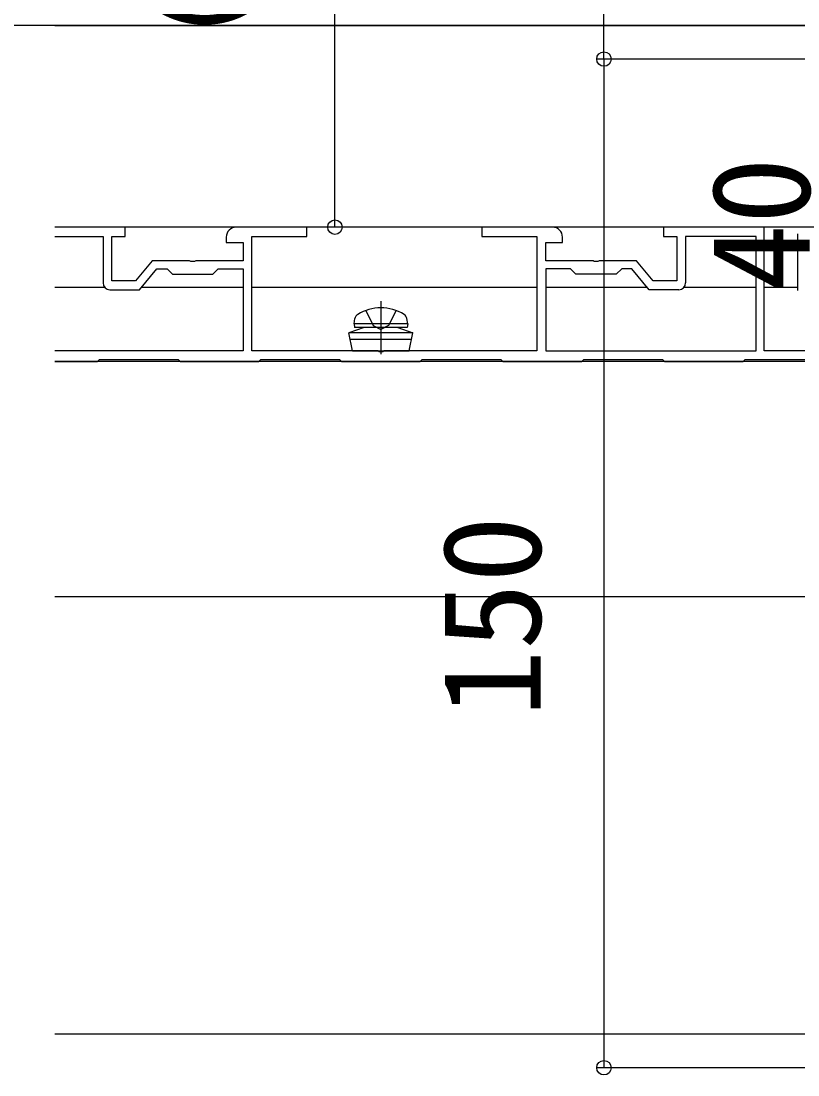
# Model space of a CAD drawing. Units: millimetres, scale not verified. Extents: x -875 to 875, y -1305 to 1298.
# Drawn here: x -67.5 to 48, y -873.1 to -716.4 of the extents above; entities that cross this region are included whole.
import ezdxf
from ezdxf.enums import TextEntityAlignment as Align

# ---------------------------------------------------------------- set-up
doc = ezdxf.new("R2010")
doc.units = ezdxf.units.MM
doc.header["$LTSCALE"] = 8
for name, color, linetype in [('0-2_YKK_11', 7, 'Continuous'), ('0-3_YKK_12', 2, 'Continuous'), ('0-4_YKK_13', 4, 'Continuous'), ('0-5_YKK_D', 6, 'Continuous')]:
    doc.layers.add(name, color=color, linetype=linetype)
doc.styles.add('ＭＳ ゴシック', font='')
doc.styles.get('ＭＳ ゴシック').set_extended_font_data('MS Gothic')

msp = doc.modelspace()

# ---------------------------------------------------------------- linework, layer by layer
at = {"layer": '0-2_YKK_11'}
for p, q in [((13, -749.3), (13, -748.5)), ((48, -756.4), (48, -748))]:
    msp.add_line(p, q, dxfattribs=at)
for points in [[(-37, -748.5), (-37, -749.3), (-34.5, -749.3), (-34.5, -752), (-41.542, -752), (-41.725, -752.12), (-42.275, -752.12), (-42.458, -752), (-48, -752), (-50.5, -755), (-54, -755), (-54, -748.4), (-52, -748.4), (-52, -747), (-62.5, -747)], [(11.5, -747), (1, -747), (1, -748.4), (9.2, -748.4), (9.2, -765.4), (-13.542, -765.4), (-13.725, -765.52), (-14.275, -765.52), (-14.458, -765.4), (-33.2, -765.4), (-33.2, -748.4), (-25, -748.4), (-25, -747), (-35.5, -747)], [(61.8, -765.4), (43, -765.4), (43, -747), (28, -747), (28, -748.4), (30, -748.4), (30, -755), (26.5, -755), (24, -752), (18.458, -752), (18.275, -752.12), (17.725, -752.12), (17.542, -752), (10.5, -752), (10.5, -749.3), (13, -749.3)], [(-62.5, -748.4), (-55.3, -748.4), (-55.3, -755.3)], [(10.5, -765.4), (41.8, -765.4), (41.8, -748.4), (31.3, -748.4), (31.3, -755.3)], [(-54.3, -756.3), (-49.891, -756.3), (-47.308, -753.2), (-45.8, -753.2), (-45, -754), (-39, -754), (-38.2, -753.2), (-34.5, -753.2), (-34.5, -765.4), (-62.5, -765.4)], [(30.3, -756.3), (25.891, -756.3), (23.308, -753.2), (21.8, -753.2), (21, -754), (15, -754), (14.2, -753.2), (10.5, -753.2), (10.5, -765.4)], [(-62.5, -767), (-56.15, -767), (-55.85, -766.7), (-44.15, -766.7), (-43.85, -767), (-32.15, -767), (-31.85, -766.7), (-20.15, -766.7), (-19.85, -767), (-8.15, -767), (-7.85, -766.7), (3.85, -766.7), (4.15, -767), (15.85, -767), (16.15, -766.7), (27.85, -766.7), (28.15, -767), (39.85, -767), (40.15, -766.7), (51.85, -766.7)]]:
    msp.add_lwpolyline(points, dxfattribs=at)
for centre, radius, start, end in [((-35.5, -748.5), 1.5, 90, 180), ((11.5, -748.5), 1.5, 360, 90), ((-54.3, -755.3), 1, 180, 270), ((30.3, -755.3), 1, 270, 0)]:
    msp.add_arc(centre, radius, start, end, dxfattribs=at)
at = {"layer": '0-3_YKK_12'}
for p, q in [((217.5, -717), (-600.37, -717)), ((-62.5, -717), (170, -717)), ((88, -747), (-62.5, -747)), ((-55.014, -756), (-62.5, -756)), ((-34.5, -756), (-49.641, -756)), ((9.2, -756), (-33.2, -756)), ((25.641, -756), (10.5, -756)), ((41.8, -756), (31.014, -756)), ((48, -756), (43, -756)), ((204.5, -767), (-62.5, -767)), ((204.5, -802), (-62.5, -802)), ((204.5, -867), (-62.5, -867))]:
    msp.add_line(p, q, dxfattribs=at)
at = {"layer": '0-4_YKK_13'}
for p, q in [((-14, -758), (-14, -765.9)), ((-18, -761.4), (-17.859, -760.597)), ((-10, -761.4), (-18, -761.4)), ((-18, -761.4), (-17.912, -761.9)), ((-10, -761.4), (-10.142, -760.597)), ((-10, -761.4), (-10.088, -761.9)), ((-16.5, -761.9), (-18.75, -762.719)), ((-9.25, -762.719), (-18.75, -762.719)), ((-18.222, -765.4), (-18.75, -762.719)), ((-10.088, -761.9), (-17.912, -761.9)), ((-11.5, -761.9), (-16.5, -761.9)), ((-11.5, -761.9), (-9.25, -762.719)), ((-9.778, -765.4), (-9.25, -762.719)), ((-9.446, -763.712), (-18.554, -763.712)), ((-18.222, -765.4), (-9.778, -765.4))]:
    msp.add_line(p, q, dxfattribs=at)
for points in [[(-16.258, -759.405), (-15.145, -761.637), (-14, -762.246)], [(-11.742, -759.405), (-12.855, -761.637), (-14, -762.246)]]:
    msp.add_lwpolyline(points, dxfattribs=at)
for centre, radius, start, end in [((-16.972, -760.754), 0.9, 122.05588, 170), ((-14, -765.5), 6.5, 57.94412, 122.05588), ((-11.028, -760.754), 0.9, 10, 57.94412)]:
    msp.add_arc(centre, radius, start, end, dxfattribs=at)
at = {"layer": '0-5_YKK_D'}
for p, q in [((-20.834, -747), (-20.834, -642)), ((19.166, -722), (19.166, -642)), ((173.834, -722), (18.166, -722)), ((173.834, -722), (18.166, -722)), ((19.166, -722), (19.166, -872)), ((162.3, -747), (-21.834, -747)), ((205.5, -872), (18.166, -872))]:
    msp.add_line(p, q, dxfattribs=at)
for centre in [(19.166, -722), (19.166, -722), (-20.834, -747), (19.166, -872)]:
    msp.add_circle(centre, 1.075, dxfattribs=at)

# ---------------------------------------------------------------- texts
at = {"layer": '0-5_YKK_D', "style": 'ＭＳ ゴシック'}
for s, p in [('（105）', (-28.22, -730.807)), ('40', (54.166, -756.545)), ('150', (14.166, -819.841))]:
    msp.add_text(s, height=14.66, rotation=90, dxfattribs=at).set_placement(p, align=Align.BOTTOM_LEFT)

doc.saveas('drawing.dxf')
